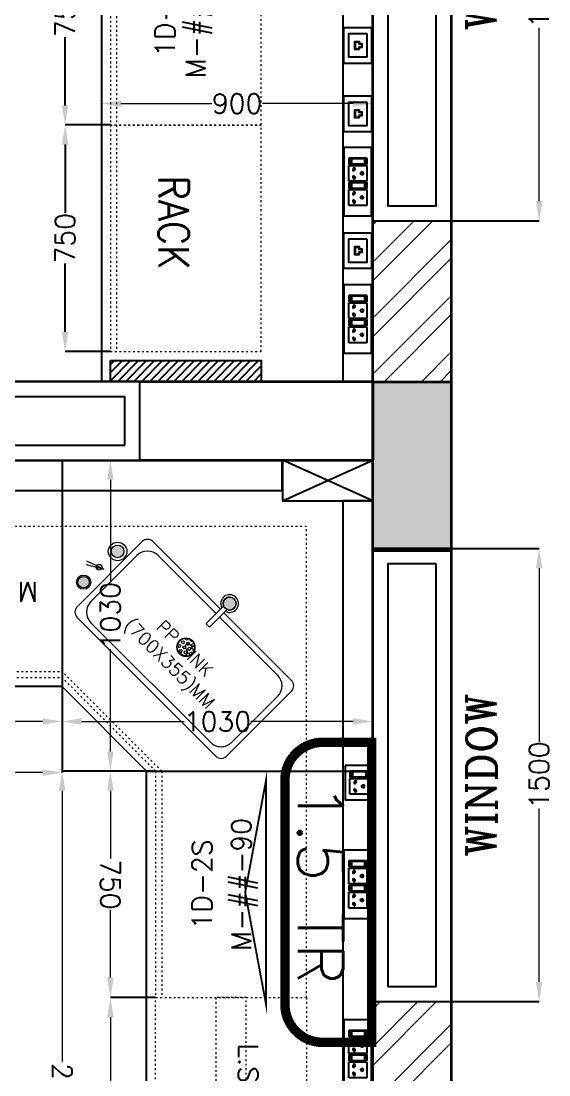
# Model space of a CAD drawing. Extents: x -52083 to 49512, y -145230 to 20224.
# Drawn here: x -25484 to -23734, y -129497 to -126007 of the extents above; entities that cross this region are included whole.
import ezdxf
from ezdxf.enums import TextEntityAlignment as Align

# ---------------------------------------------------------------- set-up
doc = ezdxf.new("R2010")
doc.units = 0
doc.header["$LTSCALE"] = 0.5
doc.header["$MEASUREMENT"] = 0
doc.header["$PDMODE"] = 32
doc.linetypes.add('ACAD_ISO03W100', pattern=[30, 12, -18])
for name, color, linetype, lineweight in [('0-1 AC UNIT', 8, 'Continuous', 25), ('COL', 1, 'Continuous', 35), ('DIM', 3, 'Continuous', 5), ('Hatch-1', 8, 'Continuous', 5), ('Sa-Block Text', 7, 'Continuous', 18), ('wall-1', 7, 'Continuous', 35)]:
    doc.layers.add(name, color=color, linetype=linetype, lineweight=lineweight)
for name, color, linetype in [('LABOFAB', 7, 'Continuous'), ('PDF_Text', 5, 'Continuous'), ('SA-3MRP', 1, 'Continuous'), ('SA-6MRP', 1, 'Continuous'), ('SA-6MUP', 223, 'Continuous'), ('SA-FUR', 3, 'Continuous'), ('SA-Lan', 3, 'Continuous')]:
    doc.layers.add(name, color=color, linetype=linetype)
doc.styles.add('RomanS', font='romans.shx')
doc.styles.get("Standard").update_dxf_attribs({"font": 'romans.shx'})
doc.dimstyles.new('Sa-dim', dxfattribs={"dimtxt": 65, "dimasz": 65, "dimexe": 0, "dimexo": 0, "dimtad": 0, "dimdec": 0, "dimdsep": 46, "dimtxsty": 'Standard', "dimcen": 0, "dimclrd": 256, "dimclre": 7, "dimclrt": 1, "dimadec": 0, "dimazin": 0, "dimtfac": 1, "dimtdec": 0, "dimtmove": 0, "dimatfit": 3, "dimfxl": 1, "dimlwd": -1, "dimarcsym": 0})
pattern_1 = [(45, (22946.7, -16431.28), (-92.80777, 92.80777), []), (45, (23008.57, -16431.28), (-92.80777, 92.80777), [])]

# ---------------------------------------------------------------- blocks, each defined once
blk = doc.blocks.new('*U109')
at = {"color": 5}
blk.add_wipeout([(50, 400), (50, 240), (1450, 240), (1450, 400)], dxfattribs=at)
blk.add_wipeout([(0, 450), (0, 190), (1500, 190), (1500, 450)], dxfattribs=at)
for points in [[(0, 450), (0, 190), (1500, 190), (1500, 450)], [(50, 400), (50, 240), (1450, 240), (1450, 400)]]:
    blk.add_lwpolyline(points, close=True, dxfattribs=at)
blk = doc.blocks.new('*D949')
at = {"layer": 'Defpoints', "color": 0}
for p in [(-24057.5, -127753.7), (-23766.3, -127753.7), (-24057.5, -129253.7)]:
    blk.add_point(p, dxfattribs=at)
at = {"layer": 'DIM', "color": 7, "lineweight": -2}
for p, q in [((-24057.5, -127753.7), (-23766.3, -127753.7)), ((-24057.5, -129253.7), (-23766.3, -129253.7))]:
    blk.add_line(p, q, dxfattribs=at)
at = {"layer": 'DIM'}
for p, q in [((-23766.3, -127818.7), (-23766.3, -128393.2)), ((-23766.3, -129188.7), (-23766.3, -128614.2))]:
    blk.add_line(p, q, dxfattribs=at)
for points in [[(-23777.1, -127818.7), (-23755.5, -127818.7), (-23766.3, -127753.7)], [(-23777.1, -129188.7), (-23755.5, -129188.7), (-23766.3, -129253.7)]]:
    blk.add_solid(points, dxfattribs=at)
at = {"layer": 'DIM', "color": 1, "insert": (-23766.3, -128503.7), "char_height": 65, "attachment_point": 5, "rotation": 90}
blk.add_mtext('1500', dxfattribs=at)
blk = doc.blocks.new('*D960')
at = {"layer": 'Defpoints', "color": 0}
for p in [(-24057.5, -125167.9), (-23766.3, -125167.9), (-24057.5, -126667.9)]:
    blk.add_point(p, dxfattribs=at)
at = {"layer": 'DIM', "color": 7, "lineweight": -2}
for p, q in [((-24057.5, -125167.9), (-23766.3, -125167.9)), ((-24057.5, -126667.9), (-23766.3, -126667.9))]:
    blk.add_line(p, q, dxfattribs=at)
at = {"layer": 'DIM'}
for p, q in [((-23766.3, -125232.9), (-23766.3, -125807.4)), ((-23766.3, -126602.9), (-23766.3, -126028.4))]:
    blk.add_line(p, q, dxfattribs=at)
for points in [[(-23777.1, -125232.9), (-23755.5, -125232.9), (-23766.3, -125167.9)], [(-23777.1, -126602.9), (-23755.5, -126602.9), (-23766.3, -126667.9)]]:
    blk.add_solid(points, dxfattribs=at)
at = {"layer": 'DIM', "color": 1, "insert": (-23766.3, -125917.9), "char_height": 65, "attachment_point": 5, "rotation": 90}
blk.add_mtext('1500', dxfattribs=at)
blk = doc.blocks.new('*U609')
at = {"layer": 'SA-FUR', "color": 230, "linetype": 'ACAD_ISO03W100', "lineweight": 13}
blk.add_line((750, 20), (0, 20), dxfattribs=at)
blk.add_lwpolyline([(0, 500), (750, 500), (750, 0), (0, 0)], close=True, dxfattribs=at)
at = {"layer": 'SA-FUR', "color": 7}
for tag, p in [('TAG', (375, 250)), ('TAG-2', (375, 148.4))]:
    blk.add_attdef(tag, text='', height=65, dxfattribs=at).set_placement(p, align=Align.CENTER)
blk = doc.blocks.new('*D1133')
at = {"layer": 'Defpoints', "color": 0}
for p in [(-25217.5, -126164.8), (-24317.5, -126164.8), (-24317.5, -126279.7)]:
    blk.add_point(p, dxfattribs=at)
at = {"layer": 'Hatch-1', "color": 7, "lineweight": -2}
for p, q in [((-25217.5, -126164.8), (-25217.5, -126279.7)), ((-24317.5, -126164.8), (-24317.5, -126279.7))]:
    blk.add_line(p, q, dxfattribs=at)
at = {"layer": 'Hatch-1'}
for p, q in [((-25152.5, -126279.7), (-24851.7, -126279.7)), ((-24382.5, -126279.7), (-24683.3, -126279.7))]:
    blk.add_line(p, q, dxfattribs=at)
for points in [[(-25152.5, -126268.8), (-25152.5, -126290.5), (-25217.5, -126279.7)], [(-24382.5, -126268.8), (-24382.5, -126290.5), (-24317.5, -126279.7)]]:
    blk.add_solid(points, dxfattribs=at)
at = {"layer": 'Hatch-1', "color": 1, "insert": (-24767.5, -126279.7), "char_height": 65, "attachment_point": 5}
blk.add_mtext('900', dxfattribs=at)
blk = doc.blocks.new('750MM CONER CABINET')
at = {"layer": 'LABOFAB', "color": 96, "lineweight": 13, "true_color": 0x008500}
for p, q in [((-280, 1030), (750, 1030)), ((-280, 1030), (-280, 280)), ((750, 1030), (750, 0)), ((0, 0), (-280, 280)), ((750, 0), (0, 0))]:
    blk.add_line(p, q, dxfattribs=at)
at = {"layer": 'LABOFAB', "color": 230, "linetype": 'ACAD_ISO03W100', "lineweight": 13}
for p, q in [((530, 810), (-280, 810)), ((530, 0), (530, 810)), ((50, 0), (-280, 330)), ((30, 0), (-280, 310))]:
    blk.add_line(p, q, dxfattribs=at)
blk = doc.blocks.new('*U118')
at = {"layer": 'SA-FUR', "color": 230, "linetype": 'ACAD_ISO03W100', "lineweight": 13}
blk.add_line((600, 20), (0, 20), dxfattribs=at)
blk.add_lwpolyline([(0, 500), (600, 500), (600, 0), (0, 0)], close=True, dxfattribs=at)
at = {"layer": 'SA-FUR', "color": 7}
for tag, p in [('TAG', (300, 316.2)), ('TAG-2', (300, 185.8))]:
    blk.add_attdef(tag, text='', height=65, rotation=180, dxfattribs=at).set_placement(p, align=Align.CENTER)
blk = doc.blocks.new('*U92')
at = {"layer": 'SA-FUR', "color": 230, "linetype": 'ACAD_ISO03W100', "lineweight": 13}
for points in [[(750, 500), (0, 500), (0, 0), (750, 0)], [(750, 200), (0, 200), (0, 300), (750, 300)]]:
    blk.add_lwpolyline(points, close=True, dxfattribs=at)
at = {"layer": 'SA-FUR', "color": 7}
blk.add_attdef('TAG-2', text='', height=65, dxfattribs=at).set_placement((382.1, 224.8), align=Align.CENTER)
blk = doc.blocks.new('*U95')
at = {"layer": 'SA-FUR', "color": 230, "linetype": 'ACAD_ISO03W100', "lineweight": 13}
blk.add_line((750, 20), (0, 20), dxfattribs=at)
blk.add_lwpolyline([(0, 500), (750, 500), (750, 0), (0, 0)], close=True, dxfattribs=at)
at = {"layer": 'SA-FUR', "color": 7}
for tag, p in [('TAG', (375, 316.2)), ('TAG-2', (375, 185.8))]:
    blk.add_attdef(tag, text='', height=65, rotation=180, dxfattribs=at).set_placement(p, align=Align.CENTER)
blk = doc.blocks.new('A$Ca55ee631')
at = {"layer": 'SA-FUR', "color": 1}
for p, q in [((0, 0), (135, 300)), ((0, 300), (135, 0))]:
    blk.add_line(p, q, dxfattribs=at)
blk.add_lwpolyline([(0, 0), (135, 0), (135, 300), (0, 300)], close=True, dxfattribs=at)
blk = doc.blocks.new('*U120')
at = {"color": 1}
blk.add_lwpolyline([(-2125, 0), (620, 0), (620, 100), (-2125, 100)], close=True, dxfattribs=at)
blk = doc.blocks.new('*U124')
at = {"color": 1}
blk.add_lwpolyline([(-1220.2, 0), (1830.8, 0), (1830.8, 100), (-1220.2, 100)], close=True, dxfattribs=at)
blk = doc.blocks.new('*D891')
at = {"layer": 'Defpoints', "color": 0}
for p in [(-25947.5, -128180.7), (-25347.5, -128180.7), (-25947.5, -128326.2)]:
    blk.add_point(p, dxfattribs=at)
at = {"layer": 'DIM', "color": 7, "lineweight": -2}
for p, q in [((-25947.5, -128180.7), (-25947.5, -128326.2)), ((-25347.5, -128180.7), (-25347.5, -128326.2))]:
    blk.add_line(p, q, dxfattribs=at)
at = {"layer": 'DIM'}
for p, q in [((-25882.5, -128326.2), (-25730.2, -128326.2)), ((-25412.5, -128326.2), (-25564.9, -128326.2))]:
    blk.add_line(p, q, dxfattribs=at)
for points in [[(-25882.5, -128315.3), (-25882.5, -128337), (-25947.5, -128326.2)], [(-25412.5, -128315.3), (-25412.5, -128337), (-25347.5, -128326.2)]]:
    blk.add_solid(points, dxfattribs=at)
at = {"layer": 'DIM', "color": 1, "insert": (-25647.5, -128326.2), "char_height": 65, "attachment_point": 5}
blk.add_mtext('600', dxfattribs=at)
blk = doc.blocks.new('*D895')
at = {"layer": 'Defpoints', "color": 0}
for p in [(-25037.5, -128490.7), (-25187.6, -129240.7), (-25037.5, -129240.7)]:
    blk.add_point(p, dxfattribs=at)
at = {"layer": 'DIM', "color": 7, "lineweight": -2}
for p, q in [((-25037.5, -128490.7), (-25187.6, -128490.7)), ((-25037.5, -129240.7), (-25187.6, -129240.7))]:
    blk.add_line(p, q, dxfattribs=at)
at = {"layer": 'DIM'}
for p, q in [((-25187.6, -128555.7), (-25187.6, -128781.5)), ((-25187.6, -129175.7), (-25187.6, -128949.9))]:
    blk.add_line(p, q, dxfattribs=at)
for points in [[(-25198.4, -128555.7), (-25176.8, -128555.7), (-25187.6, -128490.7)], [(-25198.4, -129175.7), (-25176.8, -129175.7), (-25187.6, -129240.7)]]:
    blk.add_solid(points, dxfattribs=at)
at = {"layer": 'DIM', "color": 1, "insert": (-25187.6, -128865.7), "char_height": 65, "attachment_point": 5, "rotation": 270}
blk.add_mtext('750', dxfattribs=at)
blk = doc.blocks.new('*D896')
at = {"layer": 'Defpoints', "color": 0}
for p in [(-25037.5, -129240.7), (-25187.6, -129990.7), (-25037.5, -129990.7)]:
    blk.add_point(p, dxfattribs=at)
at = {"layer": 'DIM', "color": 7, "lineweight": -2}
for p, q in [((-25037.5, -129240.7), (-25187.6, -129240.7)), ((-25037.5, -129990.7), (-25187.6, -129990.7))]:
    blk.add_line(p, q, dxfattribs=at)
at = {"layer": 'DIM'}
for p, q in [((-25187.6, -129305.7), (-25187.6, -129531.5)), ((-25187.6, -129925.7), (-25187.6, -129699.9))]:
    blk.add_line(p, q, dxfattribs=at)
for points in [[(-25198.4, -129305.7), (-25176.8, -129305.7), (-25187.6, -129240.7)], [(-25198.4, -129925.7), (-25176.8, -129925.7), (-25187.6, -129990.7)]]:
    blk.add_solid(points, dxfattribs=at)
at = {"layer": 'DIM', "color": 1, "insert": (-25187.6, -129615.7), "char_height": 65, "attachment_point": 5, "rotation": 270}
blk.add_mtext('750', dxfattribs=at)
blk = doc.blocks.new('*D899')
at = {"layer": 'Defpoints', "color": 0}
for p in [(-25187.6, -127460.7), (-25067.5, -127460.7), (-25067.5, -128490.7)]:
    blk.add_point(p, dxfattribs=at)
at = {"layer": 'DIM', "color": 7, "lineweight": -2}
for p, q in [((-25067.5, -127460.7), (-25187.6, -127460.7)), ((-25067.5, -128490.7), (-25187.6, -128490.7))]:
    blk.add_line(p, q, dxfattribs=at)
at = {"layer": 'DIM'}
for p, q in [((-25187.6, -127525.7), (-25187.6, -127865.2)), ((-25187.6, -128425.7), (-25187.6, -128086.2))]:
    blk.add_line(p, q, dxfattribs=at)
for points in [[(-25198.4, -127525.7), (-25176.8, -127525.7), (-25187.6, -127460.7)], [(-25198.4, -128425.7), (-25176.8, -128425.7), (-25187.6, -128490.7)]]:
    blk.add_solid(points, dxfattribs=at)
at = {"layer": 'DIM', "color": 1, "insert": (-25187.6, -127975.7), "char_height": 65, "attachment_point": 5, "rotation": 90}
blk.add_mtext('1030', dxfattribs=at)
blk = doc.blocks.new('*D900')
at = {"layer": 'Defpoints', "color": 0}
for p in [(-25347.5, -128210.7), (-24317.5, -128210.7), (-24317.5, -128326.2)]:
    blk.add_point(p, dxfattribs=at)
at = {"layer": 'DIM', "color": 7, "lineweight": -2}
for p, q in [((-25347.5, -128210.7), (-25347.5, -128326.2)), ((-24317.5, -128210.7), (-24317.5, -128326.2))]:
    blk.add_line(p, q, dxfattribs=at)
at = {"layer": 'DIM'}
for p, q in [((-25282.5, -128326.2), (-24943, -128326.2)), ((-24382.5, -128326.2), (-24722, -128326.2))]:
    blk.add_line(p, q, dxfattribs=at)
for points in [[(-25282.5, -128315.3), (-25282.5, -128337), (-25347.5, -128326.2)], [(-24382.5, -128315.3), (-24382.5, -128337), (-24317.5, -128326.2)]]:
    blk.add_solid(points, dxfattribs=at)
at = {"layer": 'DIM', "color": 1, "insert": (-24832.5, -128326.2), "char_height": 65, "attachment_point": 5}
blk.add_mtext('1030', dxfattribs=at)
blk = doc.blocks.new('*D901')
at = {"layer": 'Defpoints', "color": 0}
for p in [(-27362.5, -128210.7), (-25347.5, -128210.7), (-27362.5, -128495.5)]:
    blk.add_point(p, dxfattribs=at)
at = {"layer": 'DIM', "color": 7, "lineweight": -2}
for p, q in [((-27362.5, -128210.7), (-27362.5, -128495.5)), ((-25347.5, -128210.7), (-25347.5, -128495.5))]:
    blk.add_line(p, q, dxfattribs=at)
at = {"layer": 'DIM'}
for p, q in [((-27297.5, -128495.5), (-26470.2, -128495.5)), ((-25412.5, -128495.5), (-26239.9, -128495.5))]:
    blk.add_line(p, q, dxfattribs=at)
for points in [[(-27297.5, -128484.7), (-27297.5, -128506.3), (-27362.5, -128495.5)], [(-25412.5, -128484.7), (-25412.5, -128506.3), (-25347.5, -128495.5)]]:
    blk.add_solid(points, dxfattribs=at)
at = {"layer": 'DIM', "color": 1, "insert": (-26355, -128495.5), "char_height": 65, "attachment_point": 5}
blk.add_mtext('2015', dxfattribs=at)
blk = doc.blocks.new('*D902')
at = {"layer": 'Defpoints', "color": 0}
for p in [(-25067.5, -128490.7), (-25347.5, -130646.7), (-25067.5, -130646.7)]:
    blk.add_point(p, dxfattribs=at)
at = {"layer": 'DIM', "color": 7, "lineweight": -2}
for p, q in [((-25067.5, -128490.7), (-25347.5, -128490.7)), ((-25067.5, -130646.7), (-25347.5, -130646.7))]:
    blk.add_line(p, q, dxfattribs=at)
at = {"layer": 'DIM'}
for p, q in [((-25347.5, -128555.7), (-25347.5, -129453.6)), ((-25347.5, -130581.7), (-25347.5, -129683.9))]:
    blk.add_line(p, q, dxfattribs=at)
for points in [[(-25358.3, -128555.7), (-25336.7, -128555.7), (-25347.5, -128490.7)], [(-25358.3, -130581.7), (-25336.7, -130581.7), (-25347.5, -130646.7)]]:
    blk.add_solid(points, dxfattribs=at)
at = {"layer": 'DIM', "color": 1, "insert": (-25347.5, -129568.7), "char_height": 65, "attachment_point": 5, "rotation": 270}
blk.add_mtext('2156', dxfattribs=at)
blk = doc.blocks.new('*U119')
at = {"layer": '0-1 AC UNIT', "color": 3, "const_width": 31.2}
blk.add_lwpolyline([(-272.5, -287.5), (471.2, -287.5, 0.414214), (596.2, -162.5), (596.2, 0), (-397.5, 0), (-397.5, -162.5, 0.414214)], format="xyb", close=True, dxfattribs=at)
at = {"layer": '0-1 AC UNIT', "color": 3, "const_width": 6.25}
blk.add_lwpolyline([(471.2, -350), (99.4, -419.2), (-272.5, -350), (471.2, -350)], dxfattribs=at)
blk = doc.blocks.new('3M-RP-AC')
at = {"color": 245}
for p, q in [((18.3, 75.8), (18.3, 16.2)), ((18.3, 75.8), (18.3, 16.2)), ((39.1, 75.8), (18.3, 75.8)), ((18.3, 75.8), (39.1, 75.8)), ((39.1, 16.2), (39.1, 75.8)), ((42.5, 75.8), (94.7, 75.8)), ((42.5, 16.2), (42.5, 75.8)), ((94.7, 75.8), (94.7, 16.2)), ((20.1, 69.3), (20.1, 22.7)), ((37.3, 69.3), (20.1, 69.3)), ((37.3, 22.7), (37.3, 69.3)), ((18.3, 16.2), (39.1, 16.2)), ((20.1, 24.8), (37.3, 24.8)), ((20.1, 22.7), (37.3, 22.7)), ((94.7, 16.2), (42.5, 16.2))]:
    blk.add_line(p, q, dxfattribs=at)
blk.add_lwpolyline([(0, 0), (113, 0), (113, 92), (0, 92)], close=True, dxfattribs=at)
for centre, radius, start, end in [((53.7, 34.4), 3.5, 5.2689, 272.51), ((68.6, 60.7), 4.06, 307.1584, 232.8416), ((68.6, 56.6), 2.59, 161.4031, 18.5969), ((83.5, 34.4), 3.5, 267.49, 174.7311), ((56.5, 32), 2.82, 202.6838, 75.0951), ((80.7, 32), 2.82, 104.9049, 337.3162)]:
    blk.add_arc(centre, radius, start, end, dxfattribs=at)
at = {"layer": 'Sa-Block Text', "flags": 1}
for tag, p in [('LAB', (56.5, 92)), ('ITEM', (56.5, -35)), ('CATALOGUE', (87, -160))]:
    blk.add_attdef(tag, text='', height=65, dxfattribs=at).set_placement(p, align=Align.MIDDLE_CENTER)
blk = doc.blocks.new('*U133')
at = {"ltscale": 300}
for p, q in [((-78.1, 29.8), (-78.1, -29.8)), ((-78.1, 29.8), (-78.1, -29.8)), ((-57.3, 29.8), (-78.1, 29.8)), ((-78.1, 29.8), (-57.3, 29.8)), ((-76.3, 23.3), (-76.3, -23.3)), ((-59.1, 23.3), (-76.3, 23.3)), ((-59.1, -23.3), (-59.1, 23.3)), ((-57.3, -29.8), (-57.3, 29.8)), ((-53.9, 29.8), (-1.7, 29.8)), ((-53.9, -29.8), (-53.9, 29.8)), ((-1.7, 29.8), (-1.7, -29.8)), ((1.7, 29.8), (1.7, -29.8)), ((1.7, 29.8), (1.7, -29.8)), ((22.5, 29.8), (1.7, 29.8)), ((1.7, 29.8), (22.5, 29.8)), ((3.5, 23.3), (3.5, -23.3)), ((20.7, 23.3), (3.5, 23.3)), ((20.7, -23.3), (20.7, 23.3)), ((22.5, -29.8), (22.5, 29.8)), ((25.9, -29.8), (25.9, 29.8)), ((25.9, 29.8), (78.1, 29.8)), ((78.1, 29.8), (78.1, -29.8)), ((-78.1, -29.8), (-57.3, -29.8)), ((-76.3, -21.2), (-59.1, -21.2)), ((-76.3, -23.3), (-59.1, -23.3)), ((-1.7, -29.8), (-53.9, -29.8)), ((1.7, -29.8), (22.5, -29.8)), ((3.5, -21.2), (20.7, -21.2)), ((3.5, -23.3), (20.7, -23.3)), ((78.1, -29.8), (25.9, -29.8))]:
    blk.add_line(p, q, dxfattribs=at)
blk.add_lwpolyline([(-113, -46), (113, -46), (113, 46), (-113, 46)], close=True, dxfattribs=at)
for centre, radius, start, end in [((-27.8, 14.7), 4.06, 307.1584, 232.8416), ((-27.8, 10.6), 2.59, 161.4031, 18.5969), ((52, 14.7), 4.06, 307.1584, 232.8416), ((52, 10.6), 2.59, 161.4031, 18.5969), ((-42.7, -11.6), 3.5, 5.2689, 272.51), ((-39.9, -14), 2.82, 202.6838, 75.0951), ((-15.7, -14), 2.82, 104.9049, 337.3162), ((-12.9, -11.6), 3.5, 267.49, 174.7311), ((37.1, -11.6), 3.5, 5.2689, 272.51), ((39.9, -14), 2.82, 202.6838, 75.0951), ((64.1, -14), 2.82, 104.9049, 337.3162), ((66.9, -11.6), 3.5, 267.49, 174.7311)]:
    blk.add_arc(centre, radius, start, end, dxfattribs=at)
at = {"layer": 'Sa-Block Text', "flags": 1}
for tag, p in [('PROJECTNAME', (102.4, 776)), ('FLOOR', (102.4, 686.5)), ('LABNAME', (102.4, 577)), ('ITEMNO:', (102.4, 479.7))]:
    blk.add_attdef(tag, text='', height=65, dxfattribs=at).set_placement(p, align=Align.MIDDLE_CENTER)
at = {"layer": 'Sa-Block Text'}
blk.add_attdef('CATALOGUE', text='', height=65, dxfattribs=at).set_placement((102.4, 360.5), align=Align.MIDDLE_CENTER)
blk = doc.blocks.new('*U614')
for points in [[(-59.4, 46), (59.4, 46), (59.4, -46), (-59.4, -46)], [(-39.1, 29.8), (39.1, 29.8), (39.1, -29.8), (-39.1, -29.8)], [(12.4, 5.6), (5.4, 5.6), (5.4, 14.6), (-5.4, 14.6), (-5.4, 5.6), (-12.4, 5.6), (-12.4, -10.5), (12.4, -10.5)], [(11.1, 4.3), (4.1, 4.3), (4.1, 13.4), (-4.1, 13.4), (-4.1, 4.3), (-11.1, 4.3), (-11.1, -9.2), (11.1, -9.2)]]:
    blk.add_lwpolyline(points, close=True)
at = {"layer": 'Sa-Block Text', "flags": 1}
for tag, p in [('PROJECTNAME', (15.2, 670.6)), ('FLOOR', (15.2, 581.1)), ('LABNAME', (15.2, 471.6)), ('ITEMNO:', (15.2, 374.3))]:
    blk.add_attdef(tag, text='', height=65, dxfattribs=at).set_placement(p, align=Align.MIDDLE_CENTER)
at = {"layer": 'Sa-Block Text'}
blk.add_attdef('CATALOGUE', text='', height=65, dxfattribs=at).set_placement((15.2, 223), align=Align.MIDDLE_CENTER)
blk = doc.blocks.new('*U613')
for p, q in [((-78.1, 29.8), (-78.1, -29.8)), ((-78.1, 29.8), (-78.1, -29.8)), ((-57.3, 29.8), (-78.1, 29.8)), ((-78.1, 29.8), (-57.3, 29.8)), ((-76.3, 23.3), (-76.3, -23.3)), ((-59.1, 23.3), (-76.3, 23.3)), ((-59.1, -23.3), (-59.1, 23.3)), ((-57.3, -29.8), (-57.3, 29.8)), ((-53.9, 29.8), (-1.7, 29.8)), ((-53.9, -29.8), (-53.9, 29.8)), ((-1.7, 29.8), (-1.7, -29.8)), ((1.7, 29.8), (1.7, -29.8)), ((1.7, 29.8), (1.7, -29.8)), ((22.5, 29.8), (1.7, 29.8)), ((1.7, 29.8), (22.5, 29.8)), ((3.5, 23.3), (3.5, -23.3)), ((20.7, 23.3), (3.5, 23.3)), ((20.7, -23.3), (20.7, 23.3)), ((22.5, -29.8), (22.5, 29.8)), ((25.9, -29.8), (25.9, 29.8)), ((25.9, 29.8), (78.1, 29.8)), ((78.1, 29.8), (78.1, -29.8)), ((-78.1, -29.8), (-57.3, -29.8)), ((-76.3, -21.2), (-59.1, -21.2)), ((-76.3, -23.3), (-59.1, -23.3)), ((-1.7, -29.8), (-53.9, -29.8)), ((1.7, -29.8), (22.5, -29.8)), ((3.5, -21.2), (20.7, -21.2)), ((3.5, -23.3), (20.7, -23.3)), ((78.1, -29.8), (25.9, -29.8))]:
    blk.add_line(p, q)
blk.add_lwpolyline([(-113, -46), (113, -46), (113, 46), (-113, 46)], close=True)
for centre, radius, start, end in [((-27.8, 14.7), 4.06, 307.1584, 232.8416), ((-27.8, 10.6), 2.59, 161.4031, 18.5969), ((52, 14.7), 4.06, 307.1584, 232.8416), ((52, 10.6), 2.59, 161.4031, 18.5969), ((-42.7, -11.6), 3.5, 5.2689, 272.51), ((-39.9, -14), 2.82, 202.6838, 75.0951), ((-15.7, -14), 2.82, 104.9049, 337.3162), ((-12.9, -11.6), 3.5, 267.49, 174.7311), ((37.1, -11.6), 3.5, 5.2689, 272.51), ((39.9, -14), 2.82, 202.6838, 75.0951), ((64.1, -14), 2.82, 104.9049, 337.3162), ((66.9, -11.6), 3.5, 267.49, 174.7311)]:
    blk.add_arc(centre, radius, start, end)
at = {"layer": 'Sa-Block Text', "flags": 1}
for tag, p in [('PROJECTNAME', (14.8, 619.1)), ('FLOOR', (14.8, 529.6)), ('LABNAME', (14.8, 420.1)), ('ITEMNO:', (14.8, 322.8))]:
    blk.add_attdef(tag, text='', height=65, dxfattribs=at).set_placement(p, align=Align.MIDDLE_CENTER)
at = {"layer": 'Sa-Block Text'}
blk.add_attdef('CATALOGUE', text='', height=65, dxfattribs=at).set_placement((14.8, 173.9), align=Align.MIDDLE_CENTER)
blk = doc.blocks.new('*D1216')
at = {"color": 7, "lineweight": -2}
for p, q in [((-25187.5, -125600.7), (-25337.6, -125600.7)), ((-25187.5, -126350.7), (-25337.6, -126350.7))]:
    blk.add_line(p, q, dxfattribs=at)
for p, q in [((-25337.6, -125665.7), (-25337.6, -125891.5)), ((-25337.6, -126285.7), (-25337.6, -126059.9))]:
    blk.add_line(p, q)
for points in [[(-25348.4, -125665.7), (-25326.8, -125665.7), (-25337.6, -125600.7)], [(-25348.4, -126285.7), (-25326.8, -126285.7), (-25337.6, -126350.7)]]:
    blk.add_solid(points)
at = {"layer": 'Defpoints', "color": 0}
for p in [(-25187.5, -125600.7), (-25337.6, -126350.7), (-25187.5, -126350.7)]:
    blk.add_point(p, dxfattribs=at)
at = {"color": 1, "insert": (-25337.6, -125975.7), "char_height": 65, "attachment_point": 5, "rotation": 90}
blk.add_mtext('750', dxfattribs=at)
blk = doc.blocks.new('*D1217')
at = {"color": 7, "lineweight": -2}
for p, q in [((-25187.5, -126350.7), (-25337.6, -126350.7)), ((-25187.5, -127100.7), (-25337.6, -127100.7))]:
    blk.add_line(p, q, dxfattribs=at)
for p, q in [((-25337.6, -126415.7), (-25337.6, -126641.5)), ((-25337.6, -127035.7), (-25337.6, -126809.9))]:
    blk.add_line(p, q)
for points in [[(-25348.4, -126415.7), (-25326.8, -126415.7), (-25337.6, -126350.7)], [(-25348.4, -127035.7), (-25326.8, -127035.7), (-25337.6, -127100.7)]]:
    blk.add_solid(points)
at = {"layer": 'Defpoints', "color": 0}
for p in [(-25187.5, -126350.7), (-25337.6, -127100.7), (-25187.5, -127100.7)]:
    blk.add_point(p, dxfattribs=at)
at = {"color": 1, "insert": (-25337.6, -126725.7), "char_height": 65, "attachment_point": 5, "rotation": 90}
blk.add_mtext('750', dxfattribs=at)
blk = doc.blocks.new('PP SINK-700X355')
at = {"linetype": 'ByBlock', "lineweight": 5, "ltscale": 10}
blk.add_hatch(color=3, dxfattribs=at).paths.add_polyline_path([(-21.4, 389.9, 1), (21.4, 389.9, 1)])
at = {"linetype": 'ByBlock', "lineweight": 5}
h = blk.add_hatch(dxfattribs=at)
h.set_pattern_fill('HEX', color=3, scale=40, style=0)
h.set_pattern_definition([(1e-09, (-34097.917, -448425.806), (-2e-10, 8.66025404), [5, -10]), (120, (-34097.917, -448425.806), (-7.5, -4.33012702), [5, -10]), (60, (-34092.917, -448425.806), (-7.5, 4.33012702), [5, -10])])
h.paths.add_polyline_path([(-30, 185.2, 1), (30, 185.2, 1)])
at = {"color": 3, "linetype": 'ByBlock', "lineweight": 5}
for p, q in [((-8.1, 355), (-325, 355)), ((325, 355), (8.1, 355)), ((-350, 330), (-350, 25)), ((-8.1, 335), (-280, 335)), ((280, 335), (8.1, 335)), ((350, 25), (350, 330)), ((-330, 285), (-330, 70)), ((330, 70), (330, 285)), ((325, 0), (-325, 0)), ((280, 20), (-280, 20))]:
    blk.add_line(p, q, dxfattribs=at)
at = {"color": 3, "linetype": 'ByBlock', "lineweight": 5, "ltscale": 10}
for p, q in [((-8.1, 287.6), (-8.1, 370.1)), ((8.1, 287.6), (8.1, 370.1)), ((0, 287.6), (-8.1, 287.6)), ((0, 287.6), (8.1, 287.6))]:
    blk.add_line(p, q, dxfattribs=at)
blk.add_circle((0, 389.9), 21.4, dxfattribs=at)
at = {"color": 3, "linetype": 'ByBlock', "lineweight": 5}
blk.add_circle((0, 185.2), 30, dxfattribs=at)
at = {"color": 3, "linetype": 'ByBlock', "lineweight": 5, "ltscale": 10}
for radius, start, end in [(29.4, 285.896, 254.104), (21.4, 292.1607, 247.8393)]:
    blk.add_arc((0, 389.9), radius, start, end, dxfattribs=at)
at = {"color": 3, "linetype": 'ByBlock', "lineweight": 5}
for centre, radius, start, end in [((-325, 330), 25, 90, 180), ((325, 330), 25, 0, 90), ((-280, 285), 50, 90, 180), ((280, 285), 50, 0, 90), ((0, 185.2), 30, 0, 180), ((0, 185.2), 30, 180, 0), ((-280, 70), 50, 180, 270), ((280, 70), 50, 270, 0), ((-325, 25), 25, 180, 270), ((325, 25), 25, 270, 0)]:
    blk.add_arc(centre, radius, start, end, dxfattribs=at)
blk = doc.blocks.new('BARE')
at = {"layer": 'LABOFAB', "lineweight": 13, "ltscale": 0.1}
h = blk.add_hatch(dxfattribs=at)
h.set_pattern_fill('HEX', color=5, scale=0.4, angle=381.7955)
h.set_pattern_definition([(21.79551034, (-377288.0935, -282851.1835), (-0.816739466, 2.042458481), [1.27, -2.54]), (141.79551034, (-377288.0935, -282851.1835), (-1.360451198, -1.728546366), [1.27, -2.54]), (81.79551034, (-377286.9143, -282850.712), (-2.177190664, 0.313912115), [1.27, -2.54])])
h.paths.add_polyline_path([(-7631.3, -30714.6, 1), (-7592, -30698.9, 1)])
h.paths.add_polyline_path([(-7706.6, -30801.5, 0.490237), (-7735.7, -30793.2), (-7721.9, -30827.6, 0.490237)])
h.paths.add_polyline_path([(-7735.7, -30793.2, 0.342069), (-7742.1, -30815.7, 0.342069), (-7721.9, -30827.6)])
for p, q in [((-6765.5, -26884.6), (-6765.5, -30144.6)), ((-6765.5, -30144.6), (-6765.5, -36159.6))]:
    blk.add_line(p, q)
at = {"color": 3}
blk.add_lwpolyline([(-7795.5, -31154.6), (-9810.5, -31154.6), (-9810.5, -30404.6), (-7795.5, -30404.6)], close=True, dxfattribs=at)
at = {"layer": 'COL'}
blk.add_line((-6765.5, -30144.6), (-6765.5, -30404.6), dxfattribs=at)
at = {"layer": 'LABOFAB', "color": 5, "lineweight": 13}
blk.add_lwpolyline([(-7715.8, -30749.6), (-7656.8, -30765.2), (-7713.3, -30738.8)], dxfattribs=at)
for centre, radius in [((-7611.7, -30706.8), 30.7), ((-7611.7, -30706.8), 21.2), ((-7672.6, -30759.1), 9.38), ((-7672.6, -30759.1), 9.38), ((-7724.4, -30808.6), 23.7), ((-7724.4, -30808.6), 19.1)]:
    blk.add_circle(centre, radius, dxfattribs=at)
at = {"layer": 'SA-FUR'}
blk.add_line((-7665.5, -28544.6), (-7665.5, -30144.6), dxfattribs=at)
at = {"layer": 'SA-FUR', "color": 230, "linetype": 'ACAD_ISO03W100', "lineweight": 13}
blk.add_line((-7615.5, -29294.6), (-7615.5, -30044.6), dxfattribs=at)
blk.add_lwpolyline([(-7135.5, -30044.6), (-7135.5, -29294.6), (-7635.5, -29294.6), (-7635.5, -30044.6)], close=True, dxfattribs=at)
at = {"layer": 'wall-1', "color": 7}
for p, q in [((-6505.5, -15710.6), (-6505.5, -36159.6)), ((-6765.5, -36159.6), (-6765.5, -16054.6))]:
    blk.add_line(p, q, dxfattribs=at)
blk.add_lwpolyline([(-10210.5, -30404.6), (-6765.5, -30404.6), (-6765.5, -30144.6), (-10210.5, -30144.6)], dxfattribs=at)
blk.add_blockref('*U120', (-7685.6, -30504.6))
at = {"color": 4, "rotation": 314.9999999997052}
blk.add_blockref('PP SINK-700X355', (-7516.1, -31155.1), dxfattribs=at)
at = {"layer": 'SA-6MRP', "color": 7, "rotation": 270}
blk.add_blockref('*U133', (-6815.5, -32371.6), dxfattribs=at)
at = {"layer": 'SA-6MUP', "color": 7, "rotation": 270}
blk.add_blockref('*U613', (-6815.5, -29937.3), dxfattribs=at)
at = {"layer": 'SA-FUR'}
ref = blk.add_blockref('*U609', (-7635.5, -29294.6), dxfattribs=dict(at, xscale=-1, rotation=270))
ref.add_attrib('TAG', 'M-##-75', dxfattribs={"color": 7, "height": 65, "rotation": 90}).set_placement((-7320.5, -28919.6), align=Align.CENTER)
ref.add_attrib('TAG-2', '1D-2S', dxfattribs={"color": 7, "height": 65, "rotation": 90}).set_placement((-7422.1, -28919.6), align=Align.CENTER)
at = {"layer": 'SA-FUR', "color": 1, "rotation": 90}
blk.add_blockref('A$Ca55ee631', (-6765.5, -30539.6), dxfattribs=at)
at = {"layer": 'SA-FUR'}
ref = blk.add_blockref('*U118', (-7795.5, -31124.6), dxfattribs=dict(at, xscale=-1))
ref.add_attrib('TAG', 'M-##-90', dxfattribs={"color": 7, "height": 65, "rotation": 180}).set_placement((-8095.5, -30808.3), align=Align.CENTER)
ref.add_attrib('TAG-2', '1D-2S', dxfattribs={"color": 7, "height": 65, "rotation": 180}).set_placement((-8095.5, -30938.7), align=Align.CENTER)
ref = blk.add_blockref('*U95', (-7485.5, -32184.6), dxfattribs=dict(at, xscale=-1, rotation=270))
ref.add_attrib('TAG', 'M-##-90', dxfattribs={"color": 7, "height": 65, "rotation": 90}).set_placement((-7169.3, -31809.6), align=Align.CENTER)
ref.add_attrib('TAG-2', '1D-2S', dxfattribs={"color": 7, "height": 65, "rotation": 90}).set_placement((-7299.7, -31809.6), align=Align.CENTER)
ref = blk.add_blockref('*U92', (-6985.5, -32184.6), dxfattribs=dict(at, xscale=-1, rotation=90))
ref.add_attrib('TAG-2', 'L.S.##-90', dxfattribs={"color": 7, "height": 65, "rotation": 270}).set_placement((-7210.4, -32566.7), align=Align.CENTER)
at = {"layer": 'SA-Lan', "color": 7, "rotation": 270}
blk.add_blockref('*U614', (-6815.5, -29710.8), dxfattribs=at)
at = {"layer": '0-1 AC UNIT', "color": 8, "insert": (-6864.3, -31809.2, 0), "char_height": 150, "width": 1266.161, "attachment_point": 2, "rotation": 270, "line_spacing_factor": 1.171839, "style": 'RomanS'}
blk.add_mtext('1.5 TR', dxfattribs=at)
at = {"layer": 'LABOFAB', "color": 4, "lineweight": 13, "insert": (-7419.1, -31058.1), "char_height": 42.5, "width": 560, "attachment_point": 5, "rotation": 315}
blk.add_mtext('{\\C256;PP SINK\\P(700X355)MM}', dxfattribs=at)
at = {"layer": 'PDF_Text', "char_height": 100, "attachment_point": 2, "rotation": 90, "style": 'RomanS'}
for insert in [(-6455.5, -28711.8), (-6455.5, -31447.6)]:
    blk.add_mtext('{\\Fromanc|c0;WINDOW}', dxfattribs=dict(at, insert=insert))
at = {"layer": 'PDF_Text', "insert": (-7425.7, -29617.8), "char_height": 100, "width": 335.286, "attachment_point": 5, "rotation": 270, "style": 'RomanS'}
blk.add_mtext('{\\W0.9;RACK}', dxfattribs=at)
at = {"layer": 'SA-FUR', "color": 7}
for p in [(-11828.1, -20212.7), (-10178.1, -20212.7), (-8528.1, -20212.7), (-12428.4, -24228.4), (-10778.4, -24228.4), (-9128.4, -24228.4)]:
    blk.add_attdef('LS##90', text='', height=65, dxfattribs=at).set_placement(p, align=Align.CENTER)
at = {"color": 4}
dim = blk.add_aligned_dim(p1=(-7635.5, -28544.6), p2=(-7635.5, -29294.6), distance=-150.1, dimstyle='Sa-dim', dxfattribs=at)
dim.commit()
dim.dimension.update_dxf_attribs({"geometry": '*D1216', "text_midpoint": (-7785.7, -28919.6), "insert": (17552, 97056.2)})
dim = blk.add_linear_dim(base=(-7785.7, -30044.6), p1=(-7635.5, -29294.6), p2=(-7635.5, -30044.6), angle=90, dimstyle='Sa-dim', override={"dimtmove": 1}, dxfattribs=at)
dim.commit()
dim.dimension.update_dxf_attribs({"geometry": '*D1217', "text_midpoint": (-7785.7, -29669.6), "insert": (17552, 97056.2)})
at = {"layer": 'DIM', "color": 7}
dim = blk.add_linear_dim(base=(-7635.7, -30404.6), p1=(-7515.5, -31434.6), p2=(-7515.5, -30404.6), angle=90, dimstyle='Sa-dim', dxfattribs=at)
dim.commit()
dim.dimension.update_dxf_attribs({"geometry": '*D899', "text_midpoint": (-7635.7, -30919.6), "insert": (17552, 97056.2)})
for base, p1, p2, picture, middle in [((-8395.5, -31270), (-7795.5, -31124.6), (-8395.5, -31124.6), '*D891', (-8095.5, -31270)), ((-9810.5, -31439.4), (-7795.5, -31154.6), (-9810.5, -31154.6), '*D901', (-8803, -31439.4))]:
    dim = blk.add_linear_dim(base=base, p1=p1, p2=p2, dimstyle='Sa-dim', dxfattribs=at)
    dim.commit()
    dim.dimension.update_dxf_attribs({"geometry": picture, "text_midpoint": middle, "insert": (17552, 97056.2)})
for base, p1, p2, picture, middle in [((-7795.5, -33590.6), (-7515.5, -31434.6), (-7515.5, -33590.6), '*D902', (-7795.5, -32512.6)), ((-7635.7, -32184.6), (-7485.5, -31434.6), (-7485.5, -32184.6), '*D895', (-7635.7, -31809.6))]:
    dim = blk.add_linear_dim(base=base, p1=p1, p2=p2, angle=90, dimstyle='Sa-dim', dxfattribs=at)
    dim.commit()
    dim.dimension.update_dxf_attribs({"geometry": picture, "text_midpoint": middle, "text_rotation": 270, "insert": (17552, 97056.2)})
dim = blk.add_linear_dim(base=(-7635.7, -32934.6), p1=(-7485.5, -32184.6), p2=(-7485.5, -32934.6), angle=90, dimstyle='Sa-dim', override={"dimtmove": 1}, dxfattribs=at)
dim.commit()
dim.dimension.update_dxf_attribs({"geometry": '*D896', "text_midpoint": (-7635.7, -32559.6), "text_rotation": 270, "insert": (17552, 97056.2)})
at = {"rotation": 270}
for p in [(-6955.5, -28111.8), (-6955.5, -30697.6)]:
    blk.add_blockref('*U109', p, dxfattribs=at)
at = {"layer": 'COL'}
h = blk.add_hatch(color=256, dxfattribs=at)
h.dxf.hatch_style = 1
h.paths.add_polyline_path([(-6505.5, -30144.6), (-6765.5, -30144.6), (-6765.5, -30704.6), (-6505.5, -30704.6)])
at = {"layer": 'Hatch-1'}
h = blk.add_hatch(dxfattribs=at)
h.set_pattern_fill('ANSI32,_O', color=256, scale=350)
h.set_pattern_definition(pattern_1)
h.paths.add_polyline_path([(-6505.5, -30144.6), (-6765.5, -30144.6), (-6765.5, -29611.8), (-6505.5, -29611.8)])
h = blk.add_hatch(dxfattribs=at)
h.set_pattern_fill('ANSI32,_O', color=256, scale=350)
h.set_pattern_definition(pattern_1)
h.paths.add_polyline_path([(-6765.5, -34034.3), (-6505.5, -34034.3), (-6505.5, -32197.6), (-6765.5, -32197.6)])
blk.add_lwpolyline([(-6865.5, -27364.6), (-6865.5, -30144.6), (-6765.5, -30144.6), (-6765.5, -27364.6)], close=True)
at = {"color": 3}
blk.add_lwpolyline([(-7515.5, -31434.6), (-6765.5, -31434.6), (-6765.5, -33590.6), (-7515.5, -33590.6)], close=True, dxfattribs=at)
at = {"layer": 'COL'}
blk.add_lwpolyline([(-6765.5, -30144.6), (-6505.5, -30144.6), (-6505.5, -30704.6), (-6765.5, -30704.6)], close=True, dxfattribs=at)
at = {"layer": 'Hatch-1'}
for points in [[(-6505.5, -30144.6), (-6765.5, -30144.6), (-6765.5, -29611.8), (-6505.5, -29611.8)], [(-6765.5, -34034.3), (-6505.5, -34034.3), (-6505.5, -32197.6), (-6765.5, -32197.6)]]:
    blk.add_lwpolyline(points, close=True, dxfattribs=at)
at = {"color": 1}
blk.add_blockref('750MM CONER CABINET', (-7515.5, -31434.6), dxfattribs=at)
at = {"rotation": 270}
blk.add_blockref('*U124', (-6865.5, -31759.8), dxfattribs=at)
at = {"layer": '0-1 AC UNIT', "color": 8, "rotation": 270}
blk.add_blockref('*U119', (-6769.5, -31736.4), dxfattribs=at)
at = {"layer": 'SA-3MRP', "color": 7, "rotation": 270}
blk.add_blockref('3M-RP-AC', (-6857.5, -31416.1), dxfattribs=at)
at = {"layer": 'SA-6MRP', "color": 7, "rotation": 270}
blk.add_blockref('*U133', (-6815.5, -31809.6), dxfattribs=at)
at = {"layer": 'SA-6MUP', "color": 7, "rotation": 270}
blk.add_blockref('*U613', (-6815.5, -29482.5), dxfattribs=at)
at = {"layer": 'SA-Lan', "color": 7, "rotation": 270}
for p in [(-6815.5, -29031.1), (-6815.5, -29257.7)]:
    blk.add_blockref('*U614', p, dxfattribs=at)
at = {"layer": 'DIM', "color": 7}
for base, p1, p2, picture, middle in [((-6214.3, -28111.8), (-6505.5, -29611.8), (-6505.5, -28111.8), '*D960', (-6214.3, -28861.8)), ((-6214.3, -30697.6), (-6505.5, -32197.6), (-6505.5, -30697.6), '*D949', (-6214.3, -31447.6))]:
    dim = blk.add_linear_dim(base=base, p1=p1, p2=p2, angle=90, dimstyle='Sa-dim', dxfattribs=at)
    dim.commit()
    dim.dimension.update_dxf_attribs({"geometry": picture, "text_midpoint": middle, "insert": (17552, 97056.2)})
dim = blk.add_linear_dim(base=(-6765.5, -31270), p1=(-7795.5, -31154.6), p2=(-6765.5, -31154.6), dimstyle='Sa-dim', dxfattribs=at)
dim.commit()
dim.dimension.update_dxf_attribs({"geometry": '*D900', "text_midpoint": (-7280.5, -31270), "insert": (17552, 97056.2)})
at = {"layer": 'Hatch-1'}
dim = blk.add_aligned_dim(p1=(-7665.5, -29108.7), p2=(-6765.5, -29108.7), distance=-114.8, dimstyle='Sa-dim', dxfattribs=at)
dim.commit()
dim.dimension.update_dxf_attribs({"geometry": '*D1133', "text_midpoint": (-7215.5, -29223.5), "insert": (17552, 97056.2)})
at = {"rotation": 180}
blk.add_blockref('*U109', (-7538, -29954.6), dxfattribs=at)
at = {"layer": 'SA-FUR'}
h = blk.add_hatch(dxfattribs=at)
h.set_pattern_fill('ANSI31', color=6, scale=150)
h.set_pattern_definition([(45, (22946.697, -16431.282), (-13.258252, 13.258252), [])])
h.paths.add_polyline_path([(-7635.5, -30074.6), (-7135.5, -30074.6), (-7135.5, -30144.6), (-7635.5, -30144.6)])
at = {"layer": 'SA-FUR', "color": 7}
blk.add_lwpolyline([(-7635.5, -30074.6), (-7135.5, -30074.6), (-7135.5, -30144.6), (-7635.5, -30144.6)], close=True, dxfattribs=at)

msp = doc.modelspace()

# ---------------------------------------------------------------- block references
at = {"color": 240}
msp.add_blockref('BARE', (-17552, -97056.2, 2637.8), dxfattribs=at)

doc.saveas('drawing.dxf')
